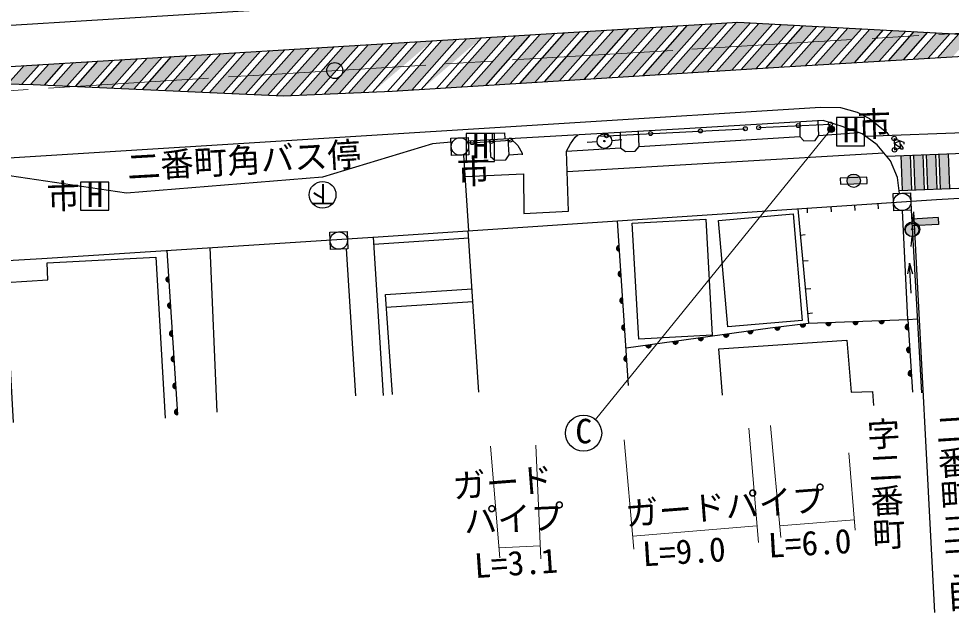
# Model space of a CAD drawing. Units: millimetres, scale not verified. Extents: x 40000 to 2497683, y 20000 to 1480199.
# Drawn here: x 236453 to 306181, y 262716 to 307143 of the extents above; entities that cross this region are included whole.
import ezdxf
from ezdxf.enums import TextEntityAlignment as Align

# ---------------------------------------------------------------- set-up
doc = ezdxf.new("R2010")
doc.units = ezdxf.units.MM
doc.header["$LTSCALE"] = 1000
doc.linetypes.add('CHAIN', pattern=[18.5, 12, -1.5, 3.5, -1.5])
for name, color, linetype, lineweight in [('M-BGD', 7, 'Continuous', 25), ('M-BGD-EXST', 7, 'Continuous', 25), ('M-BMK', 2, 'CHAIN', 13), ('M-BMK-OTRS', 5, 'Continuous', 25), ('M-BMK-SRVR', 3, 'Continuous', 25), ('M-STR-HTXT', 7, 'Continuous', 13), ('M-STR-STRC', 7, 'Continuous', 25)]:
    doc.layers.add(name, color=color, linetype=linetype, lineweight=lineweight)
doc.layers.add('M-BMK-HTXT', color=7, linetype='Continuous')
doc.styles.add('@ＭＳ ゴシック', font='')
doc.styles.add('ＭＳ ゴシック', font='')
doc.styles.get('@ＭＳ ゴシック').set_extended_font_data('@MS Gothic')
doc.styles.get('ＭＳ ゴシック').set_extended_font_data('MS Gothic')

msp = doc.modelspace()

# ---------------------------------------------------------------- hatches: boundary and pattern name
at = {"layer": 'M-BGD'}
for points in [[(280290, 297981, 0.41421), (280236, 298027, 0.41421)], [(299320, 295252), (298427, 295227, 0.11722), (298380, 295001, 0.11722), (298440, 294777), (299333, 294802, 0.11722), (299380, 295029, 0.11722)], [(299320, 295252, 0.61588), (298427, 295227)], [(299333, 294802), (298916, 294516), (298977, 294524)], [(303260, 291335, 0.41421), (303314, 291380, 0.41421)], [(281357, 290155, 0.4608), (281135, 289939, 0.4608), (281383, 289754)], [(281484, 288249, 0.4608), (281263, 288033, 0.4608), (281511, 287848)], [(247685, 287829, 0.4608), (247463, 287614, 0.4608), (247710, 287429)], [(281617, 286248, 0.4608), (281396, 286032, 0.4608), (281644, 285847)], [(247810, 285875, 0.4608), (247588, 285660, 0.4608), (247835, 285475)], [(298809, 284483, 0.4608), (299019, 284256, 0.4608), (299210, 284498)], [(300756, 284557, 0.4608), (300966, 284330, 0.4608), (301157, 284573)], [(281752, 284231, 0.4608), (281531, 284015, 0.4608), (281779, 283831)], [(290952, 283777, 0.4608), (291183, 283572, 0.4608), (291350, 283833)], [(292972, 284053, 0.4608), (293200, 283843, 0.4608), (293371, 284101)], [(294874, 284281, 0.4608), (295101, 284072, 0.4608), (295273, 284329)], [(296793, 284406, 0.4608), (297003, 284179, 0.4608), (297195, 284421)], [(302944, 284271, 0.4608), (302722, 284055, 0.4608), (302969, 283870)], [(247944, 283778, 0.4608), (247722, 283562, 0.4608), (247969, 283377)], [(287240, 283259, 0.4608), (287472, 283054, 0.4608), (287638, 283315)], [(289140, 283525, 0.4608), (289372, 283320, 0.4608), (289538, 283580)], [(283338, 282715, 0.4608), (283570, 282510, 0.4608), (283736, 282770)], [(285349, 282995, 0.4608), (285581, 282790, 0.4608), (285747, 283051)], [(303053, 282559, 0.4608), (302831, 282344, 0.4608), (303078, 282159)], [(248065, 281878, 0.4608), (247844, 281662, 0.4608), (248091, 281477)], [(281907, 281899, 0.4608), (281686, 281683, 0.4608), (281934, 281498)], [(303164, 280799, 0.4608), (302943, 280584, 0.4608), (303190, 280398)], [(248194, 279865, 0.4608), (247972, 279649, 0.4608), (248220, 279464)], [(248319, 277912, 0.4608), (248097, 277697, 0.4608), (248344, 277511)]]:
    msp.add_hatch(color=256, dxfattribs=at).paths.add_polyline_path(points)
at = {"layer": 'M-BGD-EXST'}
msp.add_hatch(color=256, dxfattribs=at).paths.add_polyline_path([(297444, 298875, 0.41421), (297194, 299125, 0.41421), (296944, 298875, 1)])
at = {"layer": 'M-STR-STRC'}
for points in [[(286080, 303057), (284948, 302987), (288292, 306757), (289422, 306826)], [(287919, 303172), (286787, 303101), (290128, 306869), (290217, 306874), (291158, 306824)], [(275045, 302370), (273914, 302299), (277272, 306087), (278403, 306156)], [(276884, 302484), (275753, 302414), (279109, 306199), (280239, 306268)], [(278724, 302599), (277592, 302528), (280946, 306311), (282076, 306379)], [(280563, 302714), (279431, 302643), (282782, 306422), (283912, 306491)], [(282402, 302828), (281270, 302758), (284619, 306534), (285749, 306603)], [(284241, 302943), (283109, 302872), (286455, 306646), (287585, 306714)], [(288626, 303216), (291796, 306790), (292817, 306736), (289758, 303287)], [(291597, 303401), (290466, 303331), (293455, 306702), (294476, 306648)], [(293436, 303516), (292305, 303445), (295114, 306614), (296135, 306559)], [(295272, 303626), (294143, 303559), (296773, 306525), (297794, 306471)], [(297106, 303736), (295977, 303668), (298432, 306437), (299453, 306383)], [(298941, 303845), (297812, 303778), (300092, 306349), (301113, 306294)], [(300776, 303955), (299647, 303887), (301751, 306260), (302772, 306206)], [(302610, 304064), (301481, 303997), (303410, 306172), (304431, 306118)], [(264018, 301690), (266253, 305417), (262908, 301644), (267384, 305486), (266253, 305417), (264021, 301694), (267384, 305486)], [(265850, 301797), (264718, 301726), (268090, 305529), (269220, 305598)], [(267689, 301911), (269926, 305640), (266557, 301841), (271057, 305709), (269926, 305640), (267694, 301917), (271057, 305709)], [(269528, 302026), (268396, 301955), (271763, 305752), (272893, 305821)], [(271367, 302141), (270235, 302070), (273599, 305864), (274730, 305933)], [(273206, 302255), (272074, 302185), (275436, 305976), (276566, 306044)], [(304445, 304174), (303316, 304107), (305069, 306084), (306090, 306029)], [(307749, 305941), (306728, 305995), (305151, 304216), (306280, 304284)], [(253420, 301495), (252391, 301541), (255234, 304747), (256364, 304816)], [(255091, 301420), (254063, 301466), (257071, 304859), (258201, 304927)], [(256802, 301390), (256265, 301368), (255734, 301391), (258907, 304970), (260037, 305039)], [(258606, 301465), (257495, 301419), (260744, 305082), (261874, 305151)], [(260410, 301540), (259300, 301494), (262580, 305194), (263711, 305263)], [(262214, 301615), (261104, 301569), (264417, 305305), (265547, 305374)], [(241722, 302019), (240693, 302065), (242379, 303965), (243509, 304034)], [(243393, 301944), (242365, 301990), (244215, 304077), (245345, 304146)], [(245064, 301869), (244036, 301915), (246052, 304189), (247182, 304257)], [(246735, 301794), (245707, 301840), (247888, 304300), (249018, 304369)], [(248406, 301720), (247378, 301766), (249725, 304412), (250855, 304481)], [(250078, 301645), (249049, 301691), (251561, 304524), (252691, 304592)], [(251749, 301570), (250720, 301616), (253398, 304635), (254528, 304704)], [(237999, 303699), (236869, 303630), (235648, 302254), (236694, 302227)], [(239836, 303811), (238706, 303742), (237348, 302211), (237537, 302206), (238380, 302168)], [(241672, 303922), (240542, 303854), (239022, 302140), (240051, 302094)], [(303102, 296924), (302403, 296897), (302505, 294299), (303205, 294326)], [(304052, 296962), (303352, 296934), (303454, 294336), (304154, 294364)], [(305001, 296999), (304301, 296971), (304404, 294374), (305103, 294401)], [(305950, 297036), (305251, 297009), (305353, 294411), (306052, 294438)], [(305187, 292250), (303221, 292138), (303249, 291639), (305215, 291751)], [(302746, 291338, 1), (303746, 291338, 0.41421), (303246, 291838, 0.41421)]]:
    msp.add_hatch(color=256, dxfattribs=at).paths.add_polyline_path(points)

# ---------------------------------------------------------------- linework, layer by layer
at = {"layer": 'M-BGD'}
for p, q in [((291779, 298989), (297143, 299253)), ((279946, 298354), (290776, 298909)), ((296284, 298403), (299217, 298624)), ((270219, 297853), (273211, 298055)), ((279692, 297929), (278945, 297864)), ((280788, 298024), (281535, 298089)), ((282848, 297578), (294848, 298319)), ((277416, 297237), (281442, 297472)), ((277465, 295698), (301131, 297107)), ((269700, 296934), (270078, 291262)), ((273118, 296952), (274095, 297018)), ((269807, 295329), (274203, 295535)), ((294699, 292905), (295500, 284356)), ((295437, 292610), (295415, 292952)), ((297215, 292689), (297189, 293071)), ((298984, 292785), (298957, 293189)), ((300728, 292899), (300700, 293305)), ((302921, 284640), (302534, 292776)), ((303183, 292801), (303960, 279139)), ((303310, 291932), (303373, 292680)), ((282055, 279687), (281233, 292006)), ((263737, 278940), (262979, 290790)), ((270867, 279200), (270062, 291261)), ((295255, 290958), (294885, 290924)), ((303218, 290836), (303155, 290089)), ((263013, 290265), (270097, 290738)), ((248344, 277511), (247559, 289804)), ((251303, 277690), (250766, 290009)), ((261665, 278919), (260963, 289907)), ((295475, 289028), (295066, 288989)), ((303046, 288842), (302907, 288037)), ((303046, 288842), (303276, 288058)), ((303173, 286605), (303046, 288842)), ((295666, 286929), (295262, 286891)), ((263936, 285555), (270414, 285987)), ((295807, 285092), (295434, 285057)), ((302921, 284640), (303645, 284681))]:
    msp.add_line(p, q, dxfattribs=at)
for points in [[(302309, 294069), (302150, 295254), (301635, 296513), (300628, 297701), (299508, 298512), (298021, 299081), (296605, 299512), (286217, 298905), (270079, 297986)], [(294845, 299409), (294848, 298319), (295150, 298001), (295996, 298016), (296283, 298419), (296221, 299489)], [(61230, 278475), (85670, 279935), (111160, 281257), (133070, 282636), (158152, 284173), (182887, 285736), (205406, 287296), (220086, 288156), (238195, 289205), (263336, 290812), (305081, 293597), (338881, 295555), (369103, 297438), (389481, 298445), (400062, 298851)], [(271878, 298089), (271872, 298578), (272763, 298601), (272789, 298140)], [(274203, 295535), (274212, 292561), (277560, 292728), (277416, 297237), (277713, 297771), (278050, 298269), (278246, 298451)], [(281434, 298633), (281442, 297472), (281824, 297204), (282544, 297232), (282848, 297578), (282783, 298709)], [(268782, 297891), (267386, 297786), (259156, 295268), (244523, 294084), (234404, 295579), (205824, 293992)], [(271686, 298079), (271738, 296835), (272052, 296564), (272872, 296582), (273118, 296952), (273050, 298157)], [(273231, 298166), (273764, 297639), (274095, 297079), (274096, 296957)], [(236056, 276919), (235497, 287407), (238624, 287603), (238594, 288871), (246706, 289294), (247412, 277245)], [(264412, 279026), (263867, 286502), (270351, 286934)], [(281867, 282509), (292635, 284012), (295500, 284356), (302921, 284640), (303266, 279205)], [(289064, 278956), (288791, 282435), (298374, 283079), (298690, 279185), (300291, 279237), (300362, 278194)]]:
    msp.add_lwpolyline(points, dxfattribs=at)
for points in [[(268770, 298200), (270070, 298249), (270119, 296950), (268820, 296901)], [(299880, 295043), (299873, 295268), (297874, 295211), (297887, 294762), (299886, 294818)], [(301835, 294051), (303134, 294100), (303183, 292801), (301884, 292752)], [(288766, 292041), (294345, 292526), (295038, 284556), (289460, 284071)], [(282331, 291836), (287822, 292145), (288311, 283458), (282820, 283150)], [(259714, 291161), (261013, 291210), (261062, 289911), (259763, 289862)]]:
    msp.add_lwpolyline(points, close=True, dxfattribs=at)
for centre, radius in [((291779, 298989), 150), ((294741, 299135), 150), ((297143, 299253), 150), ((280240, 297977), 550), ((280401, 298378), 150), ((283692, 298546), 150), ((287426, 298737), 150), ((290776, 298909), 150), ((269445, 297575), 650), ((270363, 297863), 150), ((271801, 297960), 150), ((273211, 298055), 150), ((280240, 297977), 50), ((298880, 295015), 500), ((302509, 293426), 650), ((303264, 291384), 550), ((260388, 290536), 650), ((303264, 291384), 50)]:
    msp.add_circle(centre, radius, dxfattribs=at)
for centre, start, end in [((281338, 289953), 84.85511, 282.77849), ((281466, 288046), 84.85511, 282.77849), ((247666, 287627), 84.6961, 282.61949), ((281599, 286045), 84.85511, 282.77849), ((247791, 285673), 84.6961, 282.61949), ((299011, 284459), 173.22707, 11.15045), ((300958, 284533), 173.22707, 11.15045), ((281734, 284029), 84.85511, 282.77849), ((291155, 283774), 178.98474, 16.90812), ((293176, 284045), 177.88477, 15.80815), ((295077, 284274), 177.88477, 15.80815), ((296995, 284382), 173.22707, 11.15045), ((302925, 284068), 84.67051, 282.59389), ((247925, 283575), 84.6961, 282.61949), ((287444, 283256), 178.98474, 16.90812), ((289343, 283521), 178.98474, 16.90812), ((283542, 282711), 178.98474, 16.90812), ((285552, 282992), 178.98474, 16.90812), ((303034, 282357), 84.67051, 282.59389), ((248047, 281675), 84.6961, 282.61949), ((281889, 281697), 84.85511, 282.77849), ((303146, 280597), 84.67051, 282.59389), ((248175, 279662), 84.6961, 282.61949), ((248300, 277710), 84.6961, 282.61949)]:
    msp.add_arc(centre, 203, start, end, dxfattribs=at)
at = {"layer": 'M-BGD-EXST'}
for p, q in [((299693, 299736), (297593, 299736)), ((297593, 299736), (297593, 297636)), ((299693, 297636), (299693, 299736)), ((272017, 298547), (269917, 298547)), ((269917, 298547), (269917, 296447)), ((272017, 296447), (272017, 298547)), ((297593, 297636), (299693, 297636)), ((269917, 296447), (272017, 296447)), ((243186, 294917), (241086, 294917)), ((241086, 294917), (241086, 292817)), ((243186, 292817), (243186, 294917)), ((241086, 292817), (243186, 292817))]:
    msp.add_line(p, q, dxfattribs=at)
for centre, radius in [((297194, 298875), 250), ((259177, 293962), 1000), ((278689, 276128), 1350)]:
    msp.add_circle(centre, radius, dxfattribs=at)
at = {"layer": 'M-BMK'}
msp.add_lwpolyline([(60328, 291273), (74309, 292015), (158924, 297056), (172179, 297867), (193090, 299120), (220209, 300785), (254912, 302950), (286789, 304850), (316499, 306642), (367187, 309802), (403949, 311682)], dxfattribs=at)
at = {"layer": 'M-BMK-OTRS'}
msp.add_line((304946, 262716), (303373, 292680), dxfattribs=at)
at = {"layer": 'M-BMK-SRVR'}
msp.add_circle((260087, 303259), 600, dxfattribs=at)
at = {"layer": 'M-STR-HTXT'}
for p, q in [((279587, 277135), (297194, 298875)), ((291752, 267954), (291037, 276492)), ((293421, 268311), (292666, 276690)), ((282445, 267440), (281730, 275621)), ((272425, 266785), (271735, 275144)), ((275495, 266709), (275111, 275221)), ((298983, 268867), (298507, 274665)), ((282359, 268418), (291648, 269196)), ((293342, 269188), (298919, 269647)), ((272363, 267543), (275451, 267682))]:
    msp.add_line(p, q, dxfattribs=at)
at = {"layer": 'M-STR-STRC'}
for p, q in [((286080, 303057), (289422, 306826)), ((286080, 303057), (289422, 306826)), ((286787, 303101), (290128, 306869)), ((287919, 303172), (291158, 306824)), ((275045, 302370), (278403, 306156)), ((275045, 302370), (278403, 306156)), ((275753, 302414), (279109, 306199)), ((276884, 302484), (280239, 306268)), ((277592, 302528), (280946, 306311)), ((278724, 302599), (282076, 306379)), ((278724, 302599), (282076, 306379)), ((279431, 302643), (282782, 306422)), ((280563, 302714), (283912, 306491)), ((281270, 302758), (284619, 306534)), ((282402, 302828), (285749, 306603)), ((282402, 302828), (285749, 306603)), ((282402, 302828), (285749, 306603)), ((283109, 302872), (286455, 306646)), ((284241, 302943), (287585, 306714)), ((284948, 302987), (288292, 306757)), ((288626, 303216), (291796, 306790)), ((289758, 303287), (292817, 306736)), ((289758, 303287), (292817, 306736)), ((290466, 303331), (293455, 306702)), ((291597, 303401), (294476, 306648)), ((292305, 303445), (295114, 306614)), ((293436, 303516), (296135, 306559)), ((293436, 303516), (296135, 306559)), ((293436, 303516), (296135, 306559)), ((294143, 303559), (296773, 306525)), ((295272, 303626), (297794, 306471)), ((295977, 303668), (298432, 306437)), ((297106, 303736), (299453, 306383)), ((297106, 303736), (299453, 306383)), ((297812, 303778), (300092, 306349)), ((298941, 303845), (301113, 306294)), ((299647, 303887), (301751, 306260)), ((300776, 303955), (302772, 306206)), ((300776, 303955), (302772, 306206)), ((301481, 303997), (303410, 306172)), ((302610, 304064), (304431, 306118)), ((262908, 301644), (266253, 305417)), ((264016, 301688), (267384, 305486)), ((264021, 301694), (267384, 305486)), ((264718, 301726), (268090, 305529)), ((265850, 301797), (269220, 305598)), ((266557, 301841), (269926, 305640)), ((267689, 301911), (271057, 305709)), ((267694, 301917), (271057, 305709)), ((268396, 301955), (271763, 305752)), ((269528, 302026), (272893, 305821)), ((270235, 302070), (273599, 305864)), ((271367, 302141), (274730, 305933)), ((271367, 302141), (274730, 305933)), ((271367, 302141), (274730, 305933)), ((272074, 302185), (275436, 305976)), ((273206, 302255), (276566, 306044)), ((273914, 302299), (277272, 306087)), ((303316, 304107), (305069, 306084)), ((304445, 304174), (306090, 306029)), ((304445, 304174), (306090, 306029)), ((304445, 304174), (306090, 306029)), ((305151, 304216), (306728, 305995)), ((252391, 301541), (255234, 304747)), ((253420, 301495), (256364, 304816)), ((253420, 301495), (256364, 304816)), ((254063, 301466), (257071, 304859)), ((255091, 301420), (258201, 304927)), ((255734, 301391), (258907, 304970)), ((256802, 301390), (260037, 305039)), ((256802, 301390), (260037, 305039)), ((257495, 301419), (260744, 305082)), ((258606, 301465), (261874, 305151)), ((259300, 301494), (262580, 305194)), ((260410, 301540), (263711, 305263)), ((260410, 301540), (263711, 305263)), ((261104, 301569), (264417, 305305)), ((262214, 301615), (265547, 305374)), ((241722, 302019), (243509, 304034)), ((242365, 301990), (244215, 304077)), ((243393, 301944), (245345, 304146)), ((243393, 301944), (245345, 304146)), ((244036, 301915), (246052, 304189)), ((245064, 301869), (247182, 304257)), ((245707, 301840), (247888, 304300)), ((246735, 301794), (249018, 304369)), ((246735, 301794), (249018, 304369)), ((247378, 301766), (249725, 304412)), ((248406, 301720), (250855, 304481)), ((249049, 301691), (251561, 304524)), ((250078, 301645), (252691, 304592)), ((250078, 301645), (252691, 304592)), ((250720, 301616), (253398, 304635)), ((251749, 301570), (254528, 304704)), ((235648, 302254), (236869, 303630)), ((236694, 302227), (237999, 303699)), ((236694, 302227), (237999, 303699)), ((237348, 302211), (238706, 303742)), ((238380, 302168), (239836, 303811)), ((239022, 302140), (240542, 303854)), ((240051, 302094), (241672, 303922)), ((240051, 302094), (241672, 303922)), ((240693, 302065), (242379, 303965)), ((299746, 298340), (309395, 298699)), ((301918, 297815), (302361, 297991)), ((301918, 297815), (302380, 297463)), ((301345, 296855), (308321, 297130)), ((302403, 296897), (302505, 294299)), ((303102, 296924), (303205, 294326)), ((303352, 296934), (303454, 294336)), ((304052, 296962), (304154, 294364)), ((304301, 296971), (304404, 294374)), ((305001, 296999), (305103, 294401)), ((305251, 297009), (305353, 294411)), ((305950, 297036), (306052, 294438)), ((302279, 294290), (307383, 294491)), ((305187, 292250), (303221, 292138)), ((305187, 292250), (305215, 291751)), ((305215, 291751), (303249, 291639))]:
    msp.add_line(p, q, dxfattribs=at)
for points in [[(180775, 303255), (296596, 310409), (297834, 310654), (299529, 311496), (300402, 312176), (300991, 312782), (301409, 313445)], [(180967, 300231), (290217, 306874), (310128, 305814), (314826, 305576), (327953, 306390), (334518, 306766)], [(181010, 299553), (223826, 302123), (229144, 302417), (237537, 302206), (256265, 301368), (264388, 301706), (293693, 303532), (334712, 305982)], [(181404, 293327), (296407, 300520), (297903, 300498), (299144, 300143), (300064, 299671), (301359, 298620), (301513, 298406)], [(301908, 298173), (302361, 297991), (302621, 297896), (302624, 297739)], [(301908, 298173), (301931, 297323), (302380, 297463), (302361, 297991)], [(302380, 297463), (302386, 297399), (302571, 297404), (302567, 297506), (302414, 297727), (302370, 297726)]]:
    msp.add_lwpolyline(points, dxfattribs=at)
for centre, radius in [((301908, 298173), 165), ((301931, 297323), 165), ((303246, 291338), 500)]:
    msp.add_circle(centre, radius, dxfattribs=at)

# ---------------------------------------------------------------- texts
at = {"layer": 'M-BGD-EXST', "style": 'ＭＳ ゴシック'}
for s, rotation, p in [('市', 1.975, (299226, 297743)), ('市', 1.975, (269273, 294206)), ('市', 1.975, (238600, 292341)), ('C', 358.508, (278033, 274835))]:
    msp.add_text(s, height=1833, rotation=rotation, dxfattribs=at).set_placement(p, align=Align.BOTTOM_LEFT)
for p in [(298046, 297328), (270370, 296139), (241539, 292509)]:
    msp.add_text('H', height=1833, dxfattribs=at).set_placement(p, align=Align.BOTTOM_LEFT)
msp.add_text('下', height=1320, rotation=180, dxfattribs=at).set_placement((259177, 293962), align=Align.MIDDLE_CENTER)
at = {"layer": 'M-BMK-HTXT'}
for s, rotation, style, p in [('二番町角バス停', 3.287, 'ＭＳ ゴシック', (244637, 294574)), ('字二番町', 272.997, '@ＭＳ ゴシック', (299556, 277254)), ('二番町三丁目', 273.648, '@ＭＳ ゴシック', (304686, 277612))]:
    msp.add_text(s, height=1833, rotation=rotation, dxfattribs=dict(at, style=style)).set_placement(p, align=Align.BOTTOM_LEFT)
at = {"layer": 'M-STR-HTXT', "style": 'ＭＳ ゴシック'}
for s, rotation, p in [('ガード', 4.419, (269010, 270681)), ('ガードパイプ', 4.42, (281914, 268619)), ('パイプ', 2.626, (269812, 268085)), ('L=6.0', 3.289, (292566, 266257)), ('L=9.0', 3.617, (283174, 265608)), ('L=3.1', 3.884, (270614, 264730))]:
    msp.add_text(s, height=1833, rotation=rotation, dxfattribs=at).set_placement(p, align=Align.BOTTOM_LEFT)

doc.saveas('drawing.dxf')
